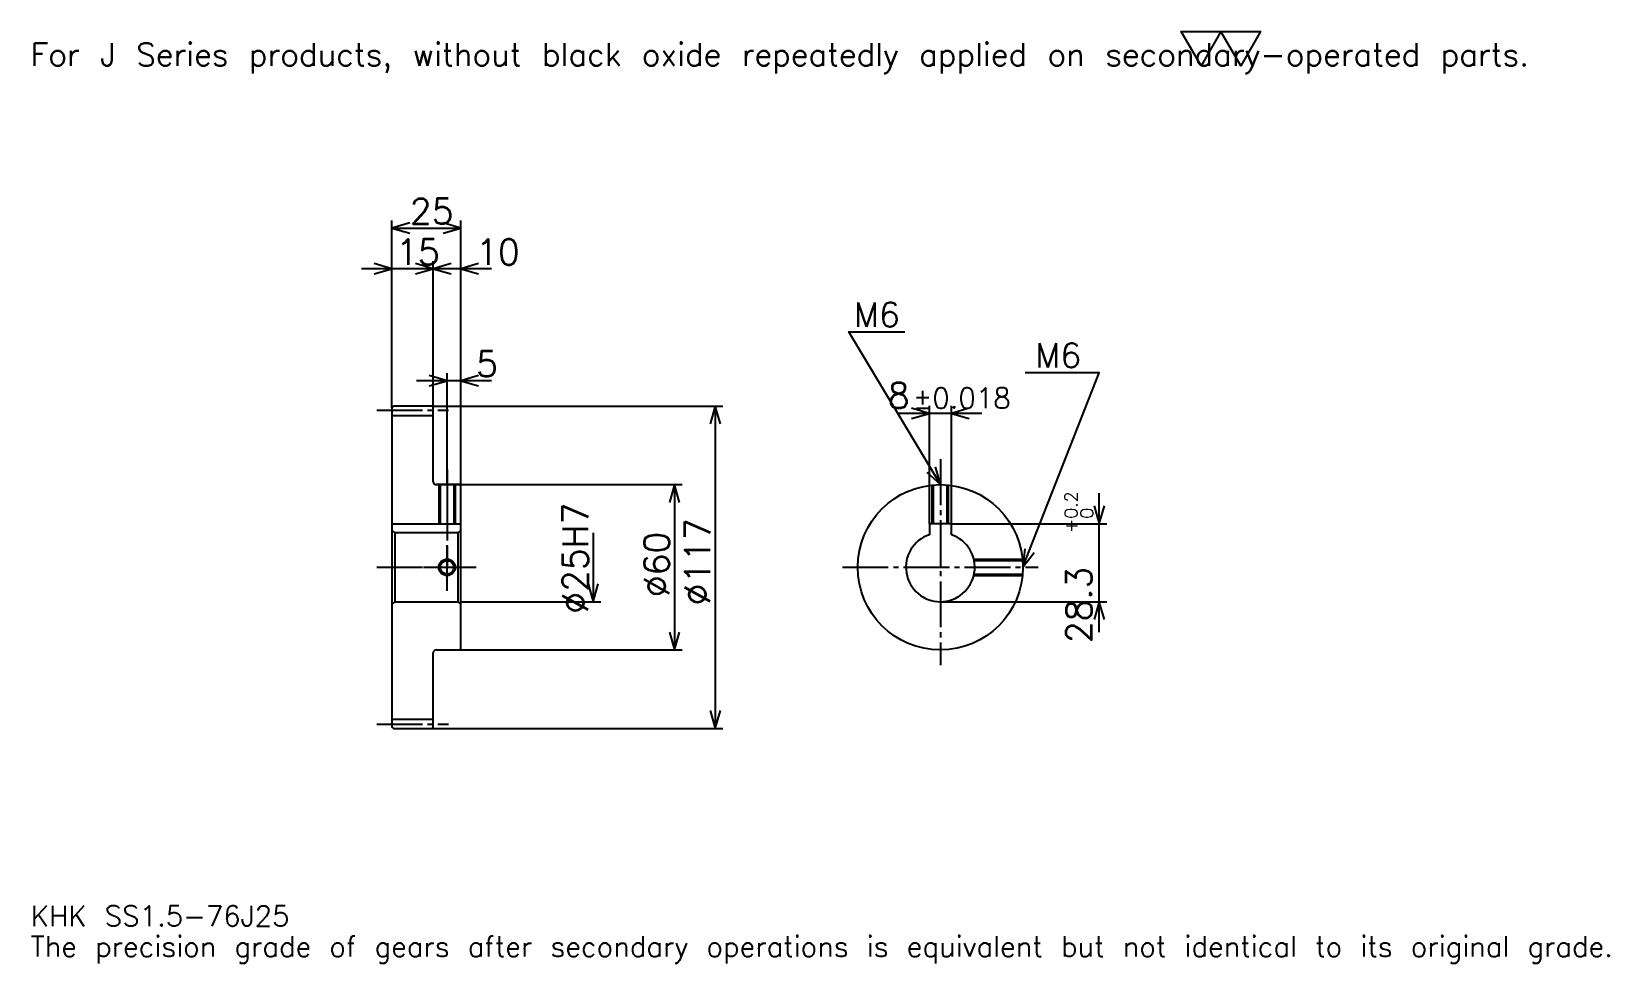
# Model space of a CAD drawing. Extents: x 19 to 592, y 7 to 345.
import ezdxf

# ---------------------------------------------------------------- set-up
doc = ezdxf.new("R2010")
doc.units = 0
doc.linetypes.add('DASHDOT', pattern=[22.173913, 16.630435, -1.847826, 1.847826, -1.847826])
doc.layers.get('0').update_dxf_attribs({"linetype": 'CONTINUOUS'})
doc.layers.add('DASHDOT', color=6, linetype='DASHDOT')
doc.styles.add('KANJI', font='TXT', dxfattribs={"bigfont": 'BIGFONT'})

msp = doc.modelspace()

# ---------------------------------------------------------------- linework, layer by layer
at = {"color": 5}
for p, q in [((149.67392, 209.097824), (149.67392, 276.543457)), ((174.67392, 209.097824), (174.67392, 276.543457)), ((149.67392, 273.771729), (174.67392, 273.771729)), ((175.76088, 258.989136), (138.58696, 258.989136)), ((185.76088, 258.989136), (153.58696, 258.989136)), ((164.67392, 209.097824), (164.67392, 261.760864)), ((185.76088, 218.336945), (158.58696, 218.336945)), ((169.67392, 209.097824), (169.67392, 221.108688)), ((149.67392, 208.597824), (149.67392, 209.097824)), ((164.17392, 209.097824), (174.67392, 209.097824)), ((164.67392, 208.597824), (164.67392, 209.097824)), ((169.67392, 180.597824), (169.67392, 209.097824)), ((169.67392, 180.597824), (169.67392, 209.097824)), ((174.67392, 209.097824), (269.836975, 209.097824)), ((174.67392, 180.097824), (174.67392, 209.097824)), ((267.065216, 209.097824), (267.065216, 92.097824)), ((363.891296, 206.467392), (333.717407, 206.467392)), ((344.804352, 166.397827), (344.804352, 209.239136)), ((352.804352, 166.397827), (352.804352, 209.239136)), ((165.67392, 180.597824), (174.67392, 180.597824)), ((174.67392, 180.597824), (255.054352, 180.597824)), ((252.282623, 180.597824), (252.282623, 120.597824)), ((406.521759, 127.010864), (406.521759, 177.484787)), ((352.804352, 166.397827), (409.293488, 166.397827)), ((222.717407, 163.097824), (222.717407, 138.097824)), ((174.67392, 138.097824), (225.489136, 138.097824)), ((348.804352, 138.097824), (409.293488, 138.097824)), ((165.67392, 120.597824), (174.67392, 120.597824)), ((174.67392, 120.597824), (255.054352, 120.597824)), ((164.17392, 92.097824), (174.67392, 92.097824)), ((174.67392, 92.097824), (269.836975, 92.097824))]:
    msp.add_line(p, q, dxfattribs=at)
at = {"color": 4}
for p, q in [((149.67392, 205.722824), (164.67392, 205.722824)), ((149.67392, 166.397827), (174.67392, 166.397827)), ((150.67392, 163.097824), (150.67392, 138.097824)), ((173.67392, 163.097824), (174.67392, 164.097824)), ((173.67392, 138.097824), (174.67392, 137.097824)), ((149.67392, 95.472824), (164.67392, 95.472824))]:
    msp.add_line(p, q, dxfattribs=at)
at = {"color": 7}
msp.add_lwpolyline([(443.478271, 332.608704), (436.271759, 345.100006), (465.097839, 345.100006), (457.891327, 332.608704), (450.684784, 345.100006), (443.478271, 332.608704)], dxfattribs=at)
at = {"color": 5}
for points in [[(156.141312, 275.619568), (149.67392, 273.771729), (156.141312, 271.92392)], [(168.206528, 271.92392), (174.67392, 273.771729), (168.206528, 275.619568)], [(143.206528, 257.141296), (149.67392, 258.989136), (143.206528, 260.836945)], [(158.206528, 257.141296), (164.67392, 258.989136), (158.206528, 260.836945)], [(171.141312, 260.836945), (164.67392, 258.989136), (171.141312, 257.141296)], [(181.141312, 260.836945), (174.67392, 258.989136), (181.141312, 257.141296)], [(348.804352, 180.597824), (315.543488, 236.032608), (335.869568, 236.032608)], [(163.206528, 216.489136), (169.67392, 218.336945), (163.206528, 220.184784)], [(181.141312, 220.184784), (174.67392, 218.336945), (181.141312, 216.489136)], [(378.804352, 150.597824), (406.521759, 221.25), (379.543518, 221.25)], [(268.913055, 202.630432), (267.065216, 209.097824), (265.217407, 202.630432)], [(338.336975, 204.619568), (344.804352, 206.467392), (338.336975, 208.315216)], [(359.271729, 208.315216), (352.804352, 206.467392), (359.271729, 204.619568)], [(343.892395, 185.192871), (348.804352, 180.597824), (347.061401, 187.094269)], [(254.130432, 174.130432), (252.282623, 180.597824), (250.434784, 174.130432)], [(404.67395, 172.865219), (406.521759, 166.397827), (408.369598, 172.865219)], [(379.446106, 157.29332), (378.804352, 150.597824), (382.886475, 155.943634)], [(220.869568, 144.565216), (222.717407, 138.097824), (224.565216, 144.565216)], [(408.369598, 131.630432), (406.521759, 138.097824), (404.67395, 131.630432)], [(250.434784, 127.065216), (252.282623, 120.597824), (254.130432, 127.065216)], [(265.217407, 98.565216), (267.065216, 92.097824), (268.913055, 98.565216)]]:
    msp.add_lwpolyline(points, dxfattribs=at)
at = {"color": 4}
for points in [[(164.67392, 181.597824), (164.67392, 208.597824), (164.17392, 209.097824), (150.17392, 209.097824), (149.67392, 208.597824), (149.67392, 137.097824)], [(165.67392, 120.597824), (174.17392, 120.597824), (174.67392, 121.097824), (174.67392, 180.097824), (174.17392, 180.597824), (165.67392, 180.597824)], [(166.67392, 180.597824), (166.67392, 166.397827)], [(167.213928, 180.597824), (167.213928, 166.397827)], [(172.133911, 180.597824), (172.133911, 166.397827)], [(172.67392, 180.597824), (172.67392, 166.397827)], [(345.804352, 166.397827), (345.804352, 180.447449)], [(346.34436, 166.397827), (346.34436, 180.496796)], [(351.264343, 166.397827), (351.264343, 180.496796)], [(351.804352, 166.397827), (351.804352, 180.447449)], [(352.804352, 162.440536), (352.804352, 166.397827), (344.804352, 166.397827), (344.804352, 162.440536)], [(149.67392, 137.097824), (150.67392, 138.097824), (173.67392, 138.097824), (173.67392, 163.097824), (150.67392, 163.097824), (149.67392, 164.097824)], [(360.939026, 153.597824), (378.653992, 153.597824)], [(361.059875, 153.057831), (378.703308, 153.057831)], [(360.939026, 147.597824), (378.653992, 147.597824)], [(361.059875, 148.137817), (378.703308, 148.137817)], [(149.67392, 137.097824), (149.67392, 92.597824), (150.17392, 92.097824), (164.17392, 92.097824), (164.67392, 92.597824), (164.67392, 119.597824)]]:
    msp.add_lwpolyline(points, dxfattribs=at)
for centre, radius in [((348.804352, 150.597824), 30), ((169.67392, 150.597824), 2.46)]:
    msp.add_circle(centre, radius, dxfattribs=at)
at = {"color": 7}
msp.add_circle((169.67392, 150.597824), 3, dxfattribs=at)
at = {"color": 4}
for centre, radius, start, end in [((165.67392, 181.597824), 1, 180, 270), ((348.804352, 150.597824), 12.5, 108.662925185, 71.337074815), ((165.67392, 119.597824), 1, 90, 180)]:
    msp.add_arc(centre, radius, start, end, dxfattribs=at)
at = {"layer": 'DASHDOT', "color": 7}
for p, q in [((144.130447, 207.597824), (170.217392, 207.597824)), ((348.804352, 189.83696), (348.804352, 115.054344)), ((169.67392, 180.597824), (169.67392, 150.597824)), ((144.130447, 150.597824), (180.217392, 150.597824)), ((313.260864, 150.597824), (384.347839, 150.597824)), ((144.130447, 93.597824), (170.217392, 93.597824))]:
    msp.add_line(p, q, dxfattribs=at)
for points in [[(169.67392, 186.141296), (169.67392, 160.85434)], [(169.67392, 142.054352), (169.67392, 159.141296)], [(161.130447, 150.597824), (178.217392, 150.597824)]]:
    msp.add_lwpolyline(points, dxfattribs=at)

# ---------------------------------------------------------------- texts
at = {"color": 7, "style": 'KANJI'}
for s, height, p in [('For J Series products, without black oxide repeatedly applied on secondary-operated parts.', 8.315217, (18.47826, 332.608704)), ('25', 9.23913, (156.168488, 275.25)), ('15', 9.23913, (151.168488, 260.467407)), ('10', 9.23913, (180.217392, 260.467407)), ('M6', 8.869566, (317.391296, 237.880432)), ('M6', 8.869566, (383.239136, 223.097824)), ('5', 9.23913, (180.217392, 219.815216)), ('8', 9.23913, (329.732971, 208.315216)), ('%%p0.018', 7.391304, (338.87854, 208.315216)), ('KHK SS1.5-76J25', 7.391304, (18.47826, 20.326086)), ('The precision grade of gears after secondary operations is equivalent but not identical to its original grade.', 7.391304, (18.47826, 9.23913))]:
    msp.add_text(s, height=height, dxfattribs=at).set_placement(p)
for s, height, p in [('%%c25H7', 9.23913, (220.869568, 133.736404)), ('0.2', 4.619565, (398.576111, 168.238281)), ('%%c117', 9.23913, (265.217407, 136.739136)), ('+', 4.619565, (398.576111, 163.064362)), ('0', 4.619565, (404.304382, 168.238281)), ('%%c60', 9.23913, (250.434784, 139.741852)), ('28.3', 9.23913, (403.75, 123.073753))]:
    msp.add_text(s, height=height, rotation=90, dxfattribs=at).set_placement(p)

doc.saveas('drawing.dxf')
